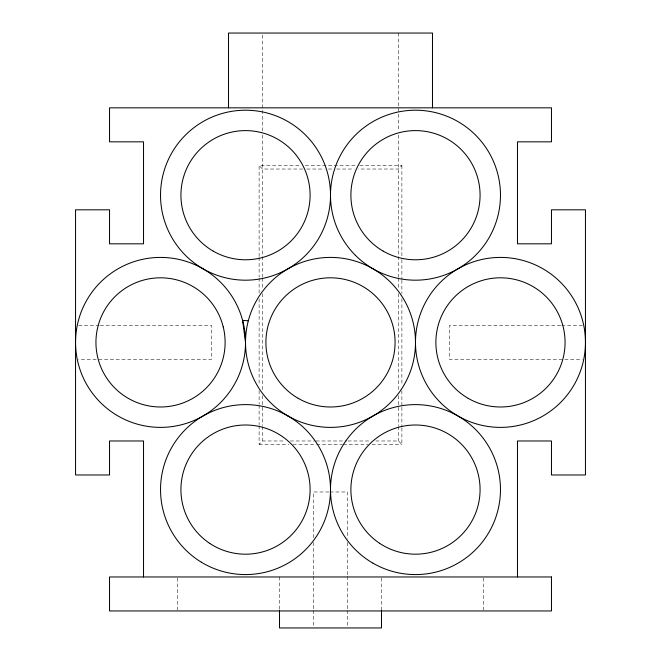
<?xml version="1.0" encoding="UTF-8"?>
<svg xmlns="http://www.w3.org/2000/svg" width="661" height="661" viewBox="0 0 661 661"><rect width="100%" height="100%" fill="white"/><g stroke="black" fill="none" stroke-linecap="round" stroke-linejoin="round"><path stroke-width="0.5" stroke-dasharray="3.31 2.48" d="M359.774 165.63L401.888 165.63L398.492 169.026L358.312 169.026M259.112 425.8L259.112 444.382L262.508 440.978L285.172 440.978M259.112 256.485L259.112 165.63L301.226 165.63M305.332 165.63L355.668 165.63M302.688 169.026L262.508 169.026L259.112 165.63M306.803 169.026L324.32 169.026M328.443 169.026L332.557 169.026M336.68 169.026L354.197 169.026M78.634 325.402L99.233 325.402M100.265 325.402L211.52 325.402L211.52 359.394L78.634 359.394M560.735 325.402L449.48 325.402L449.48 359.394L582.366 359.394M561.767 325.402L582.366 325.402M290.328 440.978L315.049 440.978M316.082 440.978L346.984 440.978M348.008 440.978L370.672 440.978M375.828 440.978L398.492 440.978L401.888 444.382L401.888 427.865M259.112 444.382L288.898 444.382M293.005 444.382L315.603 444.382M316.636 444.382L342.315 444.382M343.34 444.382L367.995 444.382M372.102 444.382L401.888 444.382M328.955 491.974L313.504 491.974L313.504 538.327M329.988 491.974L347.496 491.974L347.496 538.327M483.472 577.987L483.472 609.921M401.888 165.63L401.888 258.542M401.888 259.575L401.888 279.19M401.888 280.223L401.888 293.649M401.888 298.813L401.888 385.537M401.888 390.692L401.888 406.185M401.888 407.217L401.888 426.832M398.492 33.05L398.492 130.911M398.492 135.034L398.492 277.19M398.492 278.223L398.492 289.551M398.492 293.674L398.492 390.502M398.492 395.658L398.492 425.527M398.492 426.56L398.492 440.978M381.488 577.978L381.488 609.921M347.496 542.45L347.496 575.417M347.496 576.442L347.496 609.409M347.496 610.442L347.496 626.917M313.504 542.45L313.504 575.417M313.504 576.442L313.504 609.409M313.504 610.442L313.504 626.917M279.512 576.962L279.512 609.921M262.508 35.107L262.508 130.911M262.508 135.034L262.508 277.19M262.508 278.223L262.508 289.551M262.508 293.674L262.508 390.502M262.508 395.658L262.508 425.527M262.508 426.56L262.508 440.978M259.112 257.509L259.112 277.133M259.112 278.165L259.112 293.649M259.112 298.813L259.112 385.537M259.112 390.692L259.112 404.119M259.112 405.152L259.112 424.767M177.528 577.987L177.528 609.921"/><path stroke-width="0.99" d="M228.516 107.834L228.516 33.05L432.484 33.05L432.484 107.834M248.362 320.775L242.62 320.403L245.512 342.398A84.988 84.988 0 0 1 118.038 416A84.988 84.988 0 0 1 118.038 268.796A84.988 84.988 0 0 1 245.512 342.398M517.472 576.962L517.472 440.978L551.464 440.978L551.464 474.978L585.456 474.978L585.456 209.818L551.464 209.818L551.464 243.818L517.472 243.818L517.472 141.834L551.464 141.834L551.464 107.834L109.536 107.834L109.536 141.834L143.528 141.834L143.528 243.818L109.536 243.818L109.536 209.818L75.544 209.818L75.544 474.978L109.536 474.978L109.536 440.978L143.528 440.978L143.528 576.962M381.488 610.615L381.488 627.95L279.512 627.95L279.512 610.615M551.464 576.962L109.536 576.962L109.536 610.954L551.464 610.954L551.464 576.962M223.236 326.931L222.088 322.857A64.588 64.588 0 0 0 143.016 280.231A64.588 64.588 0 0 0 97.82 357.865L98.968 361.939A64.588 64.588 0 0 0 178.04 404.565A64.588 64.588 0 0 0 223.236 326.931M440.375 402.491A84.988 84.988 0 0 0 582.564 364.393A84.988 84.988 0 0 0 478.473 260.31A84.988 84.988 0 0 0 440.375 402.491M288.006 416A84.988 84.988 0 0 0 415.488 342.398A84.988 84.988 0 0 0 288.006 268.796A84.988 84.988 0 0 0 288.006 416M372.994 563.197A84.988 84.988 0 0 0 500.468 489.594A84.988 84.988 0 0 0 372.994 416A84.988 84.988 0 0 0 372.994 563.197M355.395 255.295A84.988 84.988 0 0 0 497.576 217.196A84.988 84.988 0 0 0 393.493 113.105A84.988 84.988 0 0 0 355.395 255.295M203.018 268.796A84.988 84.988 0 0 0 330.5 195.202A84.988 84.988 0 0 0 203.018 121.599A84.988 84.988 0 0 0 203.018 268.796M201.299 562.172A84.988 84.988 0 0 0 330.475 491.602A84.988 84.988 0 0 0 204.77 415.017A84.988 84.988 0 0 0 201.299 562.172M468.178 398.335A64.588 64.588 0 0 0 565.064 342.398A64.588 64.588 0 0 0 468.178 286.461A64.588 64.588 0 0 0 468.178 398.335M209.727 543.367A64.588 64.588 0 0 0 309.976 493.709A64.588 64.588 0 0 0 216.849 431.716A64.588 64.588 0 0 0 209.727 543.367M379.604 543.301A64.588 64.588 0 0 0 479.936 493.825A64.588 64.588 0 0 0 386.916 431.666A64.588 64.588 0 0 0 379.604 543.301M213.222 251.13A64.588 64.588 0 0 0 310.1 195.202A64.588 64.588 0 0 0 213.222 139.264A64.588 64.588 0 0 0 213.222 251.13M383.19 251.13A64.588 64.588 0 0 0 480.076 195.202A64.588 64.588 0 0 0 383.19 139.264A64.588 64.588 0 0 0 383.19 251.13M298.202 398.335A64.588 64.588 0 0 0 395.088 342.398A64.588 64.588 0 0 0 298.202 286.461A64.588 64.588 0 0 0 298.202 398.335"/></g></svg>
